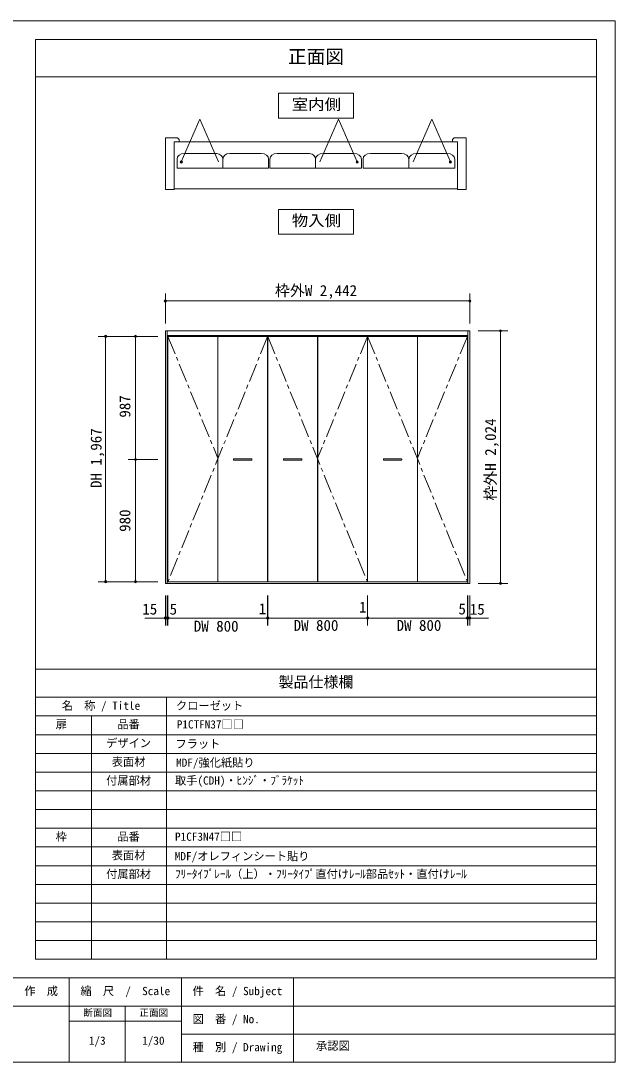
# Model space of a CAD drawing. Units: millimetres on the paper, enlarged 5 times, with parts at other scales. Extents: x -977 to 998, y -673 to 718.
# Drawn here: x 203 to 998, y -673 to 718 of the extents above; entities that cross this region are included whole.
import ezdxf
from ezdxf.enums import TextEntityAlignment as Align

# ---------------------------------------------------------------- set-up
doc = ezdxf.new("R2010")
doc.units = ezdxf.units.MM
doc.header["$LTSCALE"] = 5
doc.header["$PDMODE"] = 32
doc.header["$PDSIZE"] = 3
doc.linetypes.add('CHAIN1', pattern=[8, 5, -1, 1, -1])
for name, color, linetype, lineweight in [('0-0_0', 7, 'Continuous', 18), ('1-0_H-SYM', 7, 'Continuous', 9), ('1-1_NOTE$01', 7, 'Continuous', 18)]:
    doc.layers.add(name, color=color, linetype=linetype, lineweight=lineweight)
doc.styles.add('ＭＳ ゴシック', font='')
doc.styles.get('ＭＳ ゴシック').set_extended_font_data('MS Gothic')

msp = doc.modelspace()

# ---------------------------------------------------------------- linework, layer by layer
at = {"layer": '0-0_0'}
for p, q in [((997.812, 718.383), (997.812, -672.867)), ((222.812, 693.383), (222.812, -535.367)), ((222.812, 693.383), (972.812, 693.383)), ((972.812, 693.383), (972.812, -535.367)), ((222.812, 643.383), (972.812, 643.383)), ((222.812, -147.867), (972.812, -147.867)), ((222.812, -185.367), (972.812, -185.367)), ((397.812, -185.367), (397.812, -535.367)), ((222.812, -210.367), (972.812, -210.367)), ((297.812, -210.367), (297.812, -535.367)), ((222.812, -235.367), (972.812, -235.367)), ((222.812, -260.367), (972.812, -260.367)), ((222.812, -285.367), (972.812, -285.367)), ((222.812, -310.367), (972.812, -310.367)), ((222.812, -335.367), (972.812, -335.367)), ((222.812, -360.367), (972.812, -360.367)), ((222.812, -385.367), (972.812, -385.367)), ((222.812, -410.367), (972.812, -410.367)), ((222.812, -435.367), (972.812, -435.367)), ((222.812, -460.367), (972.812, -460.367)), ((222.812, -485.367), (972.812, -485.367)), ((222.812, -510.367), (972.812, -510.367)), ((972.812, -535.367), (222.812, -535.367)), ((222.812, -535.367), (972.812, -535.367)), ((-977.188, -560.367), (997.812, -560.367)), ((267.812, -560.367), (267.812, -672.867)), ((417.812, -672.867), (417.812, -560.367)), ((567.812, -672.867), (567.812, -560.367)), ((997.812, -597.867), (-577.188, -597.867)), ((342.812, -597.867), (342.812, -672.867)), ((267.812, -617.867), (417.812, -617.867)), ((997.812, -635.367), (417.812, -635.367)), ((997.812, -672.867), (-977.188, -672.867))]:
    msp.add_line(p, q, dxfattribs=at)
msp.add_lwpolyline([(-977.188, -672.867), (-977.188, 718.383), (997.812, 718.383)], dxfattribs=at)
at = {"layer": '1-0_H-SYM', "color": 4}
for p, q in [((417.584, 529.863), (442.565, 586.993)), ((467.545, 529.863), (442.565, 586.993)), ((602.823, 529.863), (627.804, 586.993)), ((652.784, 529.863), (627.804, 586.993)), ((727.591, 529.863), (752.572, 586.993)), ((777.552, 529.863), (752.572, 586.993)), ((396.479, 354.162), (396.479, 314.162)), ((803.479, 354.162), (803.479, 314.162)), ((396.146, 344.162), (803.646, 344.162)), ((306.479, 296.828), (386.479, 296.828)), ((316.479, 296.828), (316.479, -31.005)), ((356.479, -31.005), (356.479, 296.828)), ((854.411, 304.162), (814.411, 304.162)), ((844.411, -33.172), (844.411, 304.162)), ((346.479, 132.328), (386.479, 132.328)), ((306.479, -31.005), (386.479, -31.005)), ((854.411, -33.172), (814.411, -33.172)), ((396.479, -89.505), (396.479, -49.505)), ((398.979, -89.505), (398.979, -49.505)), ((399.812, -89.505), (399.812, -49.505)), ((533.146, -89.505), (533.146, -49.505)), ((533.312, -89.505), (533.312, -49.505)), ((666.646, -89.505), (666.646, -49.505)), ((666.812, -89.505), (666.812, -49.505)), ((800.146, -89.505), (800.146, -49.505)), ((800.979, -89.505), (800.979, -49.505)), ((803.479, -89.505), (803.479, -49.505)), ((368.813, -79.505), (828.535, -79.505))]:
    msp.add_line(p, q, dxfattribs=at)
at = {"layer": '1-0_H-SYM', "lineweight": 20}
for p, q in [((396.479, 304.162), (803.479, 304.162)), ((487.604, 131.87), (487.604, 132.787)), ((487.854, 133.037), (511.854, 133.037)), ((487.854, 131.62), (511.854, 131.62)), ((512.104, 131.87), (512.104, 132.787)), ((554.354, 131.87), (554.354, 132.787)), ((578.604, 133.037), (554.604, 133.037)), ((578.604, 131.62), (554.604, 131.62)), ((578.854, 131.87), (578.854, 132.787)), ((687.854, 131.87), (687.854, 132.787)), ((688.104, 133.037), (712.104, 133.037)), ((688.104, 131.62), (712.104, 131.62)), ((712.354, 131.87), (712.354, 132.787)), ((396.479, -33.172), (803.479, -33.172))]:
    msp.add_line(p, q, dxfattribs=at)
at = {"layer": '1-0_H-SYM', "lineweight": 18}
for p, q in [((396.479, 304.162), (396.479, -33.172)), ((398.979, -33.172), (398.979, 304.162)), ((398.979, 298.162), (800.979, 298.162)), ((533.146, 296.828), (399.812, 296.828)), ((399.812, -31.005), (399.812, 296.828)), ((466.396, -31.005), (466.396, 296.828)), ((533.146, 296.828), (533.146, -31.005)), ((599.896, 296.828), (533.312, 296.828)), ((533.312, -31.005), (533.312, 296.828)), ((599.896, -31.005), (599.896, 296.828)), ((666.646, 296.828), (600.062, 296.828)), ((600.062, 296.828), (600.062, -31.005)), ((666.646, 296.828), (666.646, -31.005)), ((666.812, 296.828), (800.146, 296.828)), ((666.812, 296.828), (666.812, -31.005)), ((733.562, -31.005), (733.562, 296.828)), ((800.146, -31.005), (800.146, 296.828)), ((800.979, -33.172), (800.979, 304.162)), ((803.479, 304.162), (803.479, -33.172)), ((399.812, -31.005), (466.396, -31.005)), ((533.312, -31.005), (599.896, -31.005)), ((600.062, -31.005), (666.646, -31.005)), ((800.146, -31.005), (733.562, -31.005))]:
    msp.add_line(p, q, dxfattribs=at)
at = {"layer": '1-0_H-SYM', "color": 4, "linetype": 'CHAIN1'}
for p, q in [((533.146, 296.828), (399.812, -31.005)), ((399.812, 296.828), (466.479, 134.245)), ((533.312, 296.828), (666.646, -31.005)), ((666.646, 296.828), (599.979, 134.245)), ((666.812, 296.828), (800.146, -31.005)), ((800.146, 296.828), (733.479, 134.245))]:
    msp.add_line(p, q, dxfattribs=at)
at = {"layer": '1-0_H-SYM', "lineweight": 18}
for points in [[(547.812, 588.313), (647.812, 588.313), (647.812, 621.646), (547.812, 621.646)], [(547.812, 433.159), (647.812, 433.159), (647.812, 466.492), (547.812, 466.492)]]:
    msp.add_lwpolyline(points, close=True, dxfattribs=at)
for points in [[(466.562, 296.828), (466.562, -31.005), (533.146, -31.005)], [(733.396, 296.828), (733.396, -31.005), (666.812, -31.005)]]:
    msp.add_lwpolyline(points, dxfattribs=at)
at = {"layer": '1-0_H-SYM', "lineweight": 20}
for centre, start, end in [((487.854, 132.787), 90, 180), ((487.854, 131.87), 180, 270), ((511.854, 132.787), 0, 90), ((511.854, 131.87), 270, 0), ((554.604, 132.787), 90, 180), ((554.604, 131.87), 180, 270), ((578.604, 132.787), 0, 90), ((578.604, 131.87), 270, 0), ((688.104, 132.787), 90, 180), ((688.104, 131.87), 180, 270), ((712.104, 132.787), 0, 90), ((712.104, 131.87), 270, 0)]:
    msp.add_arc(centre, 0.25, start, end, dxfattribs=at)
at = {"layer": '1-0_H-SYM'}
for p in [(417.584, 529.863), (652.784, 529.863), (777.552, 529.863)]:
    msp.add_point(p, dxfattribs=at)
at = {"layer": '1-0_H-SYM', "color": 4}
for p in [(396.479, 344.162), (803.479, 344.162), (316.479, 296.828), (356.479, 296.828), (844.411, 304.162), (356.479, 132.328), (316.479, -31.005), (356.479, -31.005), (844.411, -33.172), (396.479, -79.505), (398.979, -79.505), (399.812, -79.505), (533.146, -79.505), (533.312, -79.505), (666.646, -79.505), (666.812, -79.505), (800.146, -79.505), (800.979, -79.505), (803.479, -79.505)]:
    msp.add_point(p, dxfattribs=at)
at = {"layer": '1-1_NOTE$01'}
for p, q in [((396.638, 493.128), (396.638, 562.018)), ((412.712, 562.018), (396.638, 562.018)), ((408.119, 556.66), (787.017, 556.66)), ((408.119, 493.128), (408.119, 556.66)), ((412.712, 562.018), (415.008, 559.722)), ((415.008, 559.722), (415.008, 556.66)), ((782.424, 562.018), (798.499, 562.018)), ((787.017, 493.128), (787.017, 556.66)), ((798.499, 493.128), (798.499, 562.018)), ((411.947, 521.449), (411.947, 533.696)), ((421.897, 541.351), (465.018, 541.351)), ((473.183, 521.449), (473.183, 533.696)), ((482.394, 541.33), (524.468, 541.33)), ((534.419, 533.696), (534.419, 521.449)), ((535.95, 521.449), (535.95, 533.696)), ((545.9, 541.351), (586.879, 541.351)), ((597.186, 533.696), (597.186, 521.449)), ((607.136, 541.351), (648.471, 541.351)), ((658.422, 533.696), (658.422, 521.449)), ((660.718, 521.449), (660.718, 533.696)), ((670.669, 541.351), (712.003, 541.351)), ((721.954, 521.449), (721.954, 533.696)), ((731.905, 541.351), (773.239, 541.351)), ((534.419, 521.449), (411.947, 521.449)), ((658.422, 521.449), (535.95, 521.449)), ((408.119, 493.128), (396.638, 493.128)), ((408.119, 493.893), (787.017, 493.893)), ((787.017, 493.128), (798.499, 493.128))]:
    msp.add_line(p, q, dxfattribs=at)
for points in [[(782.424, 562.018), (780.128, 559.722), (780.128, 556.66)], [(783.19, 533.696), (783.19, 521.449), (660.718, 521.449)]]:
    msp.add_lwpolyline(points, dxfattribs=at)
for centre, start_param, end_param in [((421.897, 533.696), 1.57079633, 3.14159265), ((463.232, 533.696), 6.28318531, 7.67351649), ((483.133, 533.696), 1.64515625, 3.14159265), ((524.468, 533.696), 6.28318531, 7.85398163), ((545.9, 533.696), 1.57079633, 3.14159265), ((587.235, 533.696), 6.28318531, 7.88977266), ((607.136, 533.696), 1.57079633, 3.14159265), ((648.471, 533.696), 6.28318531, 7.85398163), ((670.669, 533.696), 1.57079633, 3.14159265), ((712.003, 533.696), 6.28318531, 7.85398163), ((731.905, 533.696), 1.57079633, 3.14159265), ((773.239, 533.696), 6.28318531, 7.85398163)]:
    msp.add_ellipse(centre, major_axis=(9.951, 0), ratio=0.769231, start_param=start_param, end_param=end_param, dxfattribs=at)

# ---------------------------------------------------------------- texts
at = {"layer": '0-0_0', "style": 'ＭＳ ゴシック'}
for s, height, p in [('正面図', 18.33, (560.312, 655.883)), ('製品仕様欄', 14.66, (547.812, -176.617)), ('名\u3000称 / Title', 11, (257.812, -205.367)), ('クローゼット', 11, (410.532, -205.367)), ('扉', 11, (249.687, -230.367)), ('品番', 11, (332.187, -230.367)), ('P1CTFN37□□', 11, (411.61, -230.367)), ('デザイン', 11, (317.187, -255.367)), ('フラット', 11, (409.886, -256.442)), ('表面材', 11, (324.687, -280.367)), ('MDF/強化紙貼り', 11, (410.748, -281.492)), ('付属部材', 11, (317.187, -305.367)), ('取手(CDH)・ﾋﾝｼﾞ・ﾌﾞﾗｹｯﾄ', 11, (409.276, -305.367)), ('枠', 11, (249.687, -380.367)), ('品番', 11, (332.187, -380.367)), ('P1CF3N47□□', 11, (409.276, -380.367)), ('表面材', 11, (324.687, -405.367)), ('MDF/オレフィンシート貼り', 11, (409.024, -406.492)), ('付属部材', 11, (317.187, -430.367)), ('ﾌﾘｰﾀｲﾌﾟﾚｰﾙ（上）・ﾌﾘｰﾀｲﾌﾟ直付けﾚｰﾙ部品ｾｯﾄ・直付けﾚｰﾙ', 11, (409.276, -430.367)), ('作\u3000成', 11, (207.812, -586.617)), ('縮\u3000尺\u3000/\u3000Scale', 11, (282.812, -586.617)), ('件\u3000名 / Subject', 11, (432.812, -586.617)), ('断面図', 9.164, (286.562, -614.117)), ('正面図', 9.164, (361.562, -614.117)), ('図\u3000番 / No.', 11, (432.733, -624.117)), ('1/3', 11, (294.062, -652.867)), ('1/30', 11, (365.312, -652.867)), ('種\u3000別 / Drawing', 11, (432.812, -661.617)), ('承認図', 11, (597.898, -659.832))]:
    msp.add_text(s, height=height, dxfattribs=at).set_placement(p, align=Align.BOTTOM_LEFT)
at = {"layer": '1-0_H-SYM', "style": 'ＭＳ ゴシック', "width": 1.1}
for s, p in [('室内側', (565.312, 594.979)), ('物入側', (565.312, 439.826))]:
    msp.add_text(s, height=14.66, dxfattribs=at).set_placement(p, align=Align.BOTTOM_LEFT)
at = {"layer": '1-0_H-SYM', "style": 'ＭＳ ゴシック'}
for s, p in [('枠外W 2,442', (542.896, 346.358)), ('15', (365.533, -79.227)), ('5', (402.028, -79.324)), ('1', (521.251, -78.792)), ('1', (655.388, -76.658)), ('5', (788.198, -79.015)), ('15', (803.439, -79.434)), ('DW 800', (434.396, -102.103)), ('DW 800', (567.896, -101.005)), ('DW 800', (705.562, -101.005))]:
    msp.add_text(s, height=14.66, dxfattribs=at).set_placement(p, align=Align.BOTTOM_LEFT)
for s, p in [('987', (353.979, 188.245)), ('枠外H 2,024', (842.772, 77.328)), ('DH 1,967', (315.459, 94.245)), ('980', (353.979, 35.662))]:
    msp.add_text(s, height=14.66, rotation=90, dxfattribs=at).set_placement(p, align=Align.BOTTOM_LEFT)

doc.saveas('drawing.dxf')
